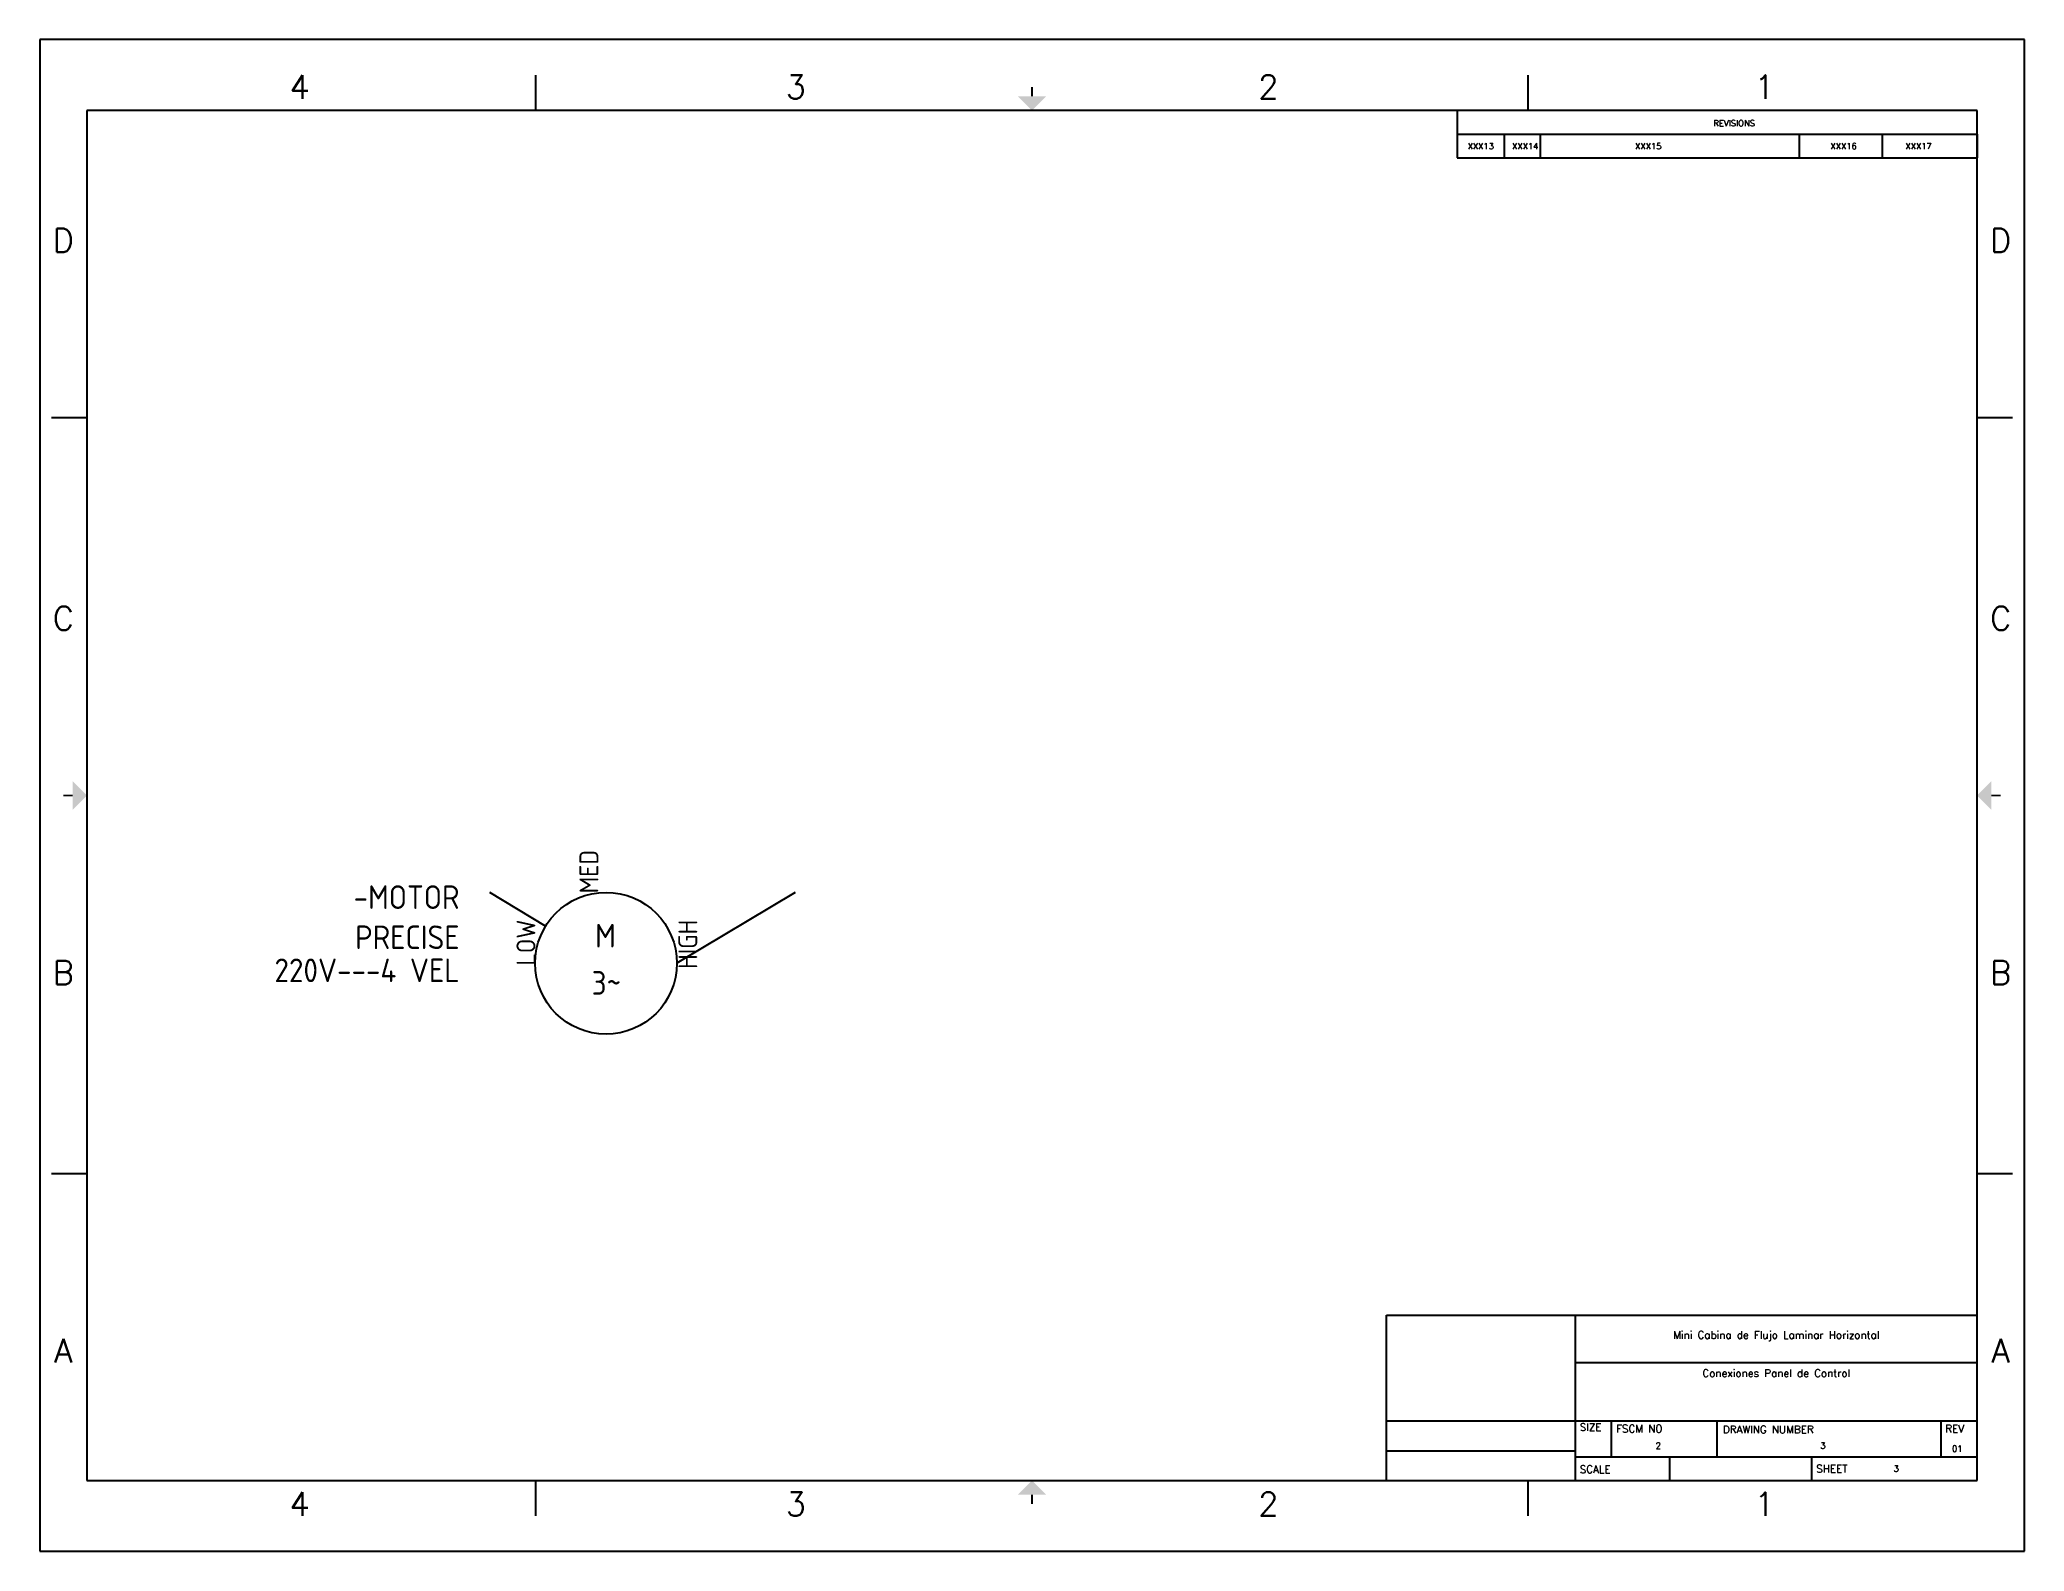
# Model space of a CAD drawing. Header units: inches. Extents: x 1.1 to 22.1, y 0.7 to 16.7.
import ezdxf
from ezdxf.enums import TextEntityAlignment as Align

# ---------------------------------------------------------------- set-up
doc = ezdxf.new("R2010")
doc.units = ezdxf.units.IN
doc.header["$MEASUREMENT"] = 0
for name, color, linetype in [('DESC', 150, 'Continuous'), ('MISC', 7, 'Continuous'), ('SYMS', 7, 'Continuous'), ('TAGS', 150, 'Continuous'), ('TB_LABELS', 1, 'Continuous'), ('TERMS', 123, 'Continuous'), ('Title Block', 7, 'Continuous'), ('Viewport', 7, 'Continuous'), ('WHT_12_THHN', 7, 'Continuous')]:
    doc.layers.add(name, color=color, linetype=linetype)
doc.styles.add('Roman', font='romans')
doc.styles.add('WD', font='romans.shx')
doc.styles.add('WD_IEC', font='ISOCP2.shx', dxfattribs={"width": 0.9, "height": 4})

# ---------------------------------------------------------------- blocks, each defined once
blk = doc.blocks.new('ANSI_border_C')
for p, q in [((20.5, 0.75), (20.5, 2.5)), ((14.25, 0.75), (20.5, 0.75))]:
    blk.add_line(p, q)
at = {"layer": 'Title Block'}
for p, q in [((0, 16), (0, 0)), ((21, 16), (0, 16)), ((21, 0), (21, 16)), ((5.25, 15.25), (5.25, 15.625)), ((15.75, 15.25), (15.75, 15.625)), ((0.5, 15.25), (0.5, 0.75)), ((20.5, 15.25), (0.5, 15.25)), ((15, 15.25), (15, 15)), ((20.5, 0.75), (20.5, 15.25)), ((15, 15), (20.5, 15)), ((0.125, 12), (0.5, 12)), ((20.5, 12), (20.875, 12)), ((0.125, 4), (0.5, 4)), ((20.5, 4), (20.875, 4)), ((0.5, 0.75), (20.5, 0.75)), ((5.25, 0.375), (5.25, 0.75)), ((15.75, 0.375), (15.75, 0.75)), ((0, 0), (21, 0))]:
    blk.add_line(p, q, dxfattribs=at)
at = {"layer": 'Title Block', "const_width": 0.02}
for points in [[(10.5, 15.5), (10.5, 15.4)], [(0.25, 8), (0.35, 8)], [(20.75, 8), (20.65, 8)], [(10.5, 0.5), (10.5, 0.6)]]:
    blk.add_lwpolyline(points, dxfattribs=at)
at = {"layer": 'Title Block'}
for points in [[(10.35, 15.4), (10.65, 15.4), (10.5, 15.25)], [(0.35, 7.85), (0.35, 8.15), (0.5, 8)], [(20.65, 7.85), (20.65, 8.15), (20.5, 8)], [(10.35, 0.6), (10.65, 0.6), (10.5, 0.75)]]:
    blk.add_solid(points, dxfattribs=at)
at = {"layer": 'Title Block', "style": 'Roman'}
for s, p in [('4', (2.75, 15.5)), ('3', (8, 15.5)), ('2', (13, 15.5)), ('1', (18.25, 15.5)), ('D', (0.25, 13.875)), ('D', (20.75, 13.875)), ('C', (0.25, 9.875)), ('C', (20.75, 9.875)), ('B', (0.25, 6.125)), ('B', (20.75, 6.125)), ('A', (0.25, 2.125)), ('A', (20.75, 2.125)), ('4', (2.75, 0.5)), ('3', (8, 0.5)), ('2', (13, 0.5)), ('1', (18.25, 0.5))]:
    blk.add_text(s, height=0.25, dxfattribs=at).set_placement(p, align=Align.MIDDLE_CENTER)
blk.add_text('REVISIONS', height=0.065, dxfattribs=at).set_placement((17.71, 15.083))
blk = doc.blocks.new('ANSI_REVblock_C')
blk.add_line((0, 0), (0, -0.25))
at = {"layer": 'Title Block'}
for p, q in [((-5.5, 0), (0, 0)), ((-5.5, 0), (-5.5, -0.25)), ((-5, -0.25), (-5, 0)), ((-4.62, -0.25), (-4.62, 0)), ((-1.88, -0.25), (-1.88, 0)), ((-1, -0.25), (-1, 0)), ((-5.5, -0.25), (0, -0.25))]:
    blk.add_line(p, q, dxfattribs=at)
at = {"style": 'WD'}
for tag, p in [('ZONE', (-5.391, -0.16)), ('REV', (-4.92, -0.16)), ('DESCRIPTION', (-3.618, -0.16)), ('DATE', (-1.552, -0.16)), ('APPROVED', (-0.759, -0.16))]:
    blk.add_attdef(tag, p, '', height=0.065, dxfattribs=at)
at = {"style": 'WD', "flags": 1}
blk.add_attdef('WD_TB', (-4.505, -0.154), '', height=0.03, dxfattribs=at)
blk = doc.blocks.new('ANSI_tblock_desc_C')
for p, q in [((0, 0), (0, 1.75)), ((-6.25, 0), (0, 0))]:
    blk.add_line(p, q)
at = {"layer": 'Title Block'}
for p, q in [((-6.25, 1.75), (0, 1.75)), ((-6.25, 0), (-6.25, 1.75)), ((-4.25, 0), (-4.25, 1.75)), ((-4.25, 1.25), (0, 1.25)), ((-6.25, 0.63), (0, 0.63)), ((-3.87, 0.25), (-3.87, 0.63)), ((-2.75, 0.25), (-2.75, 0.63)), ((-0.38, 0.25), (-0.38, 0.63)), ((-6.25, 0.315), (-4.25, 0.315)), ((-4.25, 0.25), (0, 0.25)), ((-3.25, 0), (-3.25, 0.25)), ((-1.75, 0), (-1.75, 0.25))]:
    blk.add_line(p, q, dxfattribs=at)
at = {"color": 0, "style": 'Roman', "flags": 8}
for tag, p in [('FNAME', (-20.636, 6.819)), ('REVDATE', (-20.636, 4.106)), ('USER', (-20.636, 1.477))]:
    blk.add_attdef(tag, p, '', height=0.15, rotation=90, dxfattribs=at)
at = {"style": 'WD'}
for tag, p in [('PROJDESC', (-2.125, 1.5)), ('TITLE1', (-2.125, 1.095)), ('TITLE2', (-2.125, 0.785))]:
    blk.add_attdef(tag, text='', height=0.08, dxfattribs=at).set_placement(p, align=Align.CENTER)
at = {"style": 'WD', "flags": 1}
blk.add_attdef('WD_TB', (-5.57, 0.177), '', height=0.086, dxfattribs=at)
at = {"style": 'WD'}
for tag, p in [('SIZE', (-4.162, 0.32)), ('FSCM_NO', (-3.4, 0.337)), ('DWG_NO', (-1.659, 0.337)), ('REV', (-0.265, 0.303)), ('SCALE', (-3.634, 0.069)), ('SHEET', (-0.883, 0.092))]:
    blk.add_attdef(tag, p, '', height=0.065, dxfattribs=at)
at = {"layer": 'TB_LABELS', "style": 'WD'}
for s, p in [('SIZE', (-4.204, 0.604)), ('FSCM NO', (-3.819, 0.588)), ('DRAWING NUMBER', (-2.689, 0.579)), ('REV', (-0.336, 0.588)), ('SCALE', (-4.204, 0.158)), ('SHEET', (-1.701, 0.164))]:
    blk.add_text(s, height=0.08, dxfattribs=at).set_placement(p, align=Align.TOP_LEFT)
blk = doc.blocks.new('VMO14')
blk.add_line((20, 7.5), (7.5, 0))
blk.add_circle((0, 0), 7.5)
at = {"style": 'WD_IEC'}
for tag, p in [('INST', (-15.5, 12.75)), ('LOC', (-15.5, 9.25)), ('TAG1', (-15.5, 5.75)), ('DESC1', (-15.5, 1.5)), ('DESC2', (-15.5, -2)), ('DESC3', (-15.5, -5.5)), ('RATING1', (-15.5, -9)), ('RATING2', (-15.5, -12.5)), ('RATING3', (-15.5, -16))]:
    blk.add_attdef(tag, text='', height=2.5, dxfattribs=at).set_placement(p, align=Align.RIGHT)
blk.add_attdef('TERM02', (-0.81, 7.4), '', height=2, rotation=90, dxfattribs=at)
at = {"style": 'WD_IEC', "flags": 1}
for tag, p, height in [('MFG', (22.75, 9), 1.5), ('X2TERM02', (0, 7.5), 0.32), ('X2TERM04', (20, 7.5), 0.32), ('CAT', (22.75, 6.5), 1.5), ('X0TERM01', (-6.4, 3.9), 0.32), ('X0TERM03', (6.4, 3.9), 0.32), ('X4LINK', (-7.5, 0), 0.32), ('X1LINK', (7.5, 0), 0.32), ('ASSYCODE', (1, -9), 1), ('FAMILY', (1, -10.5), 1), ('CATDESC', (1, -12), 1)]:
    blk.add_attdef(tag, p, '', height=height, dxfattribs=at)
at = {"style": 'WD_IEC'}
for tag, p in [('TERM04', (19, 10)), ('TERM01', (-7.47, 4.61)), ('TERM03', (9.66, 4.61))]:
    blk.add_attdef(tag, text='', height=2, rotation=90, dxfattribs=at).set_placement(p, align=Align.RIGHT)
for tag, p in [('M', (-0.06, 1.67)), ('3~', (0.05, -3.33))]:
    blk.add_attdef(tag, text='', height=2.5, dxfattribs=at).set_placement(p, align=Align.CENTER)
at = {"lineweight": 15, "style": 'WD_IEC'}
blk.add_attdef('XREF', text='', height=2.5, dxfattribs=at).set_placement((-15.5, -19.5), align=Align.RIGHT)

msp = doc.modelspace()

# ---------------------------------------------------------------- linework, layer by layer
at = {"layer": 'WHT_12_THHN'}
msp.add_line((6.403, 7.352), (5.813, 7.711), dxfattribs=at)

# ---------------------------------------------------------------- block references
msp.add_blockref('ANSI_REVblock_C', (21.551, 15.737)).add_auto_attribs({'ZONE': 'XXX13', 'REV': 'XXX14', 'DESCRIPTION': 'XXX15', 'DATE': 'XXX16', 'APPROVED': 'XXX17'})
ref = msp.add_blockref('ANSI_tblock_desc_C', (21.551, 1.487))
ref.add_attrib('PROJDESC', 'Mini Cabina de Flujo Laminar Horizontal', dxfattribs={"height": 0.08, "style": 'WD'}).set_placement((19.426, 2.987), align=Align.CENTER)
ref.add_attrib('TITLE1', 'Conexiones Panel de Control', dxfattribs={"height": 0.08, "style": 'WD'}).set_placement((19.426, 2.582), align=Align.CENTER)
ref.add_attrib('FSCM_NO', '2', (18.15, 1.823), dxfattribs={"height": 0.065, "style": 'WD'})
ref.add_attrib('DWG_NO', '3', (19.892, 1.823), dxfattribs={"height": 0.065, "style": 'WD'})
ref.add_attrib('REV', '01', (21.286, 1.79), dxfattribs={"height": 0.065, "style": 'WD'})
ref.add_attrib('SHEET', '3', (20.668, 1.579), dxfattribs={"height": 0.065, "style": 'WD'})
at = {"layer": 'SYMS'}
ref = msp.add_blockref('VMO14', (7.043, 6.961), dxfattribs=dict(at, xscale=0.1, yscale=0.1, zscale=0.1))
ref.add_attrib('M', 'M', dxfattribs={"layer": 'MISC', "height": 0.25, "style": 'WD_IEC'}).set_placement((7.037, 7.128), align=Align.CENTER)
ref.add_attrib('3~', '3~', dxfattribs={"layer": 'MISC', "height": 0.25, "style": 'WD_IEC'}).set_placement((7.047, 6.628), align=Align.CENTER)
ref.add_attrib('DESC2', '220V---4 VEL', dxfattribs={"layer": 'DESC', "height": 0.25, "style": 'WD_IEC'}).set_placement((5.493, 6.761), align=Align.RIGHT)
ref.add_attrib('DESC1', 'PRECISE', dxfattribs={"layer": 'DESC', "height": 0.25, "style": 'WD_IEC'}).set_placement((5.493, 7.111), align=Align.RIGHT)
ref.add_attrib('TERM03', 'HIGH', dxfattribs={"layer": 'TERMS', "height": 0.2, "rotation": 90, "style": 'WD_IEC'}).set_placement((8.009, 7.422), align=Align.RIGHT)
ref.add_attrib('TERM02', 'MED ', (6.962, 7.701), dxfattribs={"layer": 'TERMS', "height": 0.2, "rotation": 90, "style": 'WD_IEC'})
ref.add_attrib('TERM01', 'LOW', dxfattribs={"layer": 'TERMS', "height": 0.2, "rotation": 90, "style": 'WD_IEC'}).set_placement((6.296, 7.422), align=Align.RIGHT)
ref.add_attrib('TAG1', '-MOTOR', dxfattribs={"layer": 'TAGS', "height": 0.25, "style": 'WD_IEC'}).set_placement((5.493, 7.536), align=Align.RIGHT)
at = {"layer": 'Viewport'}
msp.add_blockref('ANSI_border_C', (1.051, 0.737), dxfattribs=at)

doc.saveas('drawing.dxf')
